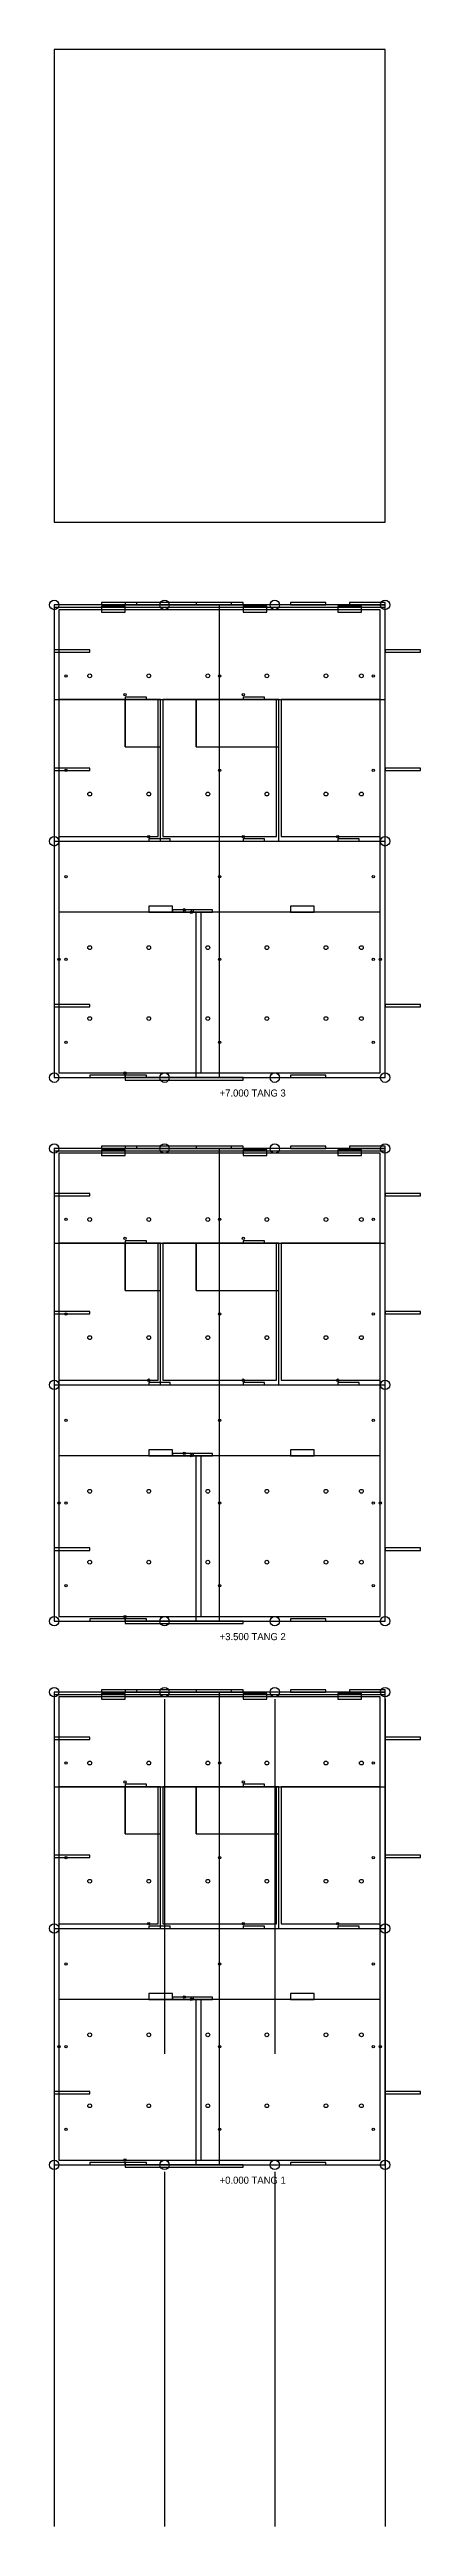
# Model space of a CAD drawing. Header units: millimetres. Extents: x -200 to 15500, y -15300 to 89500.
import ezdxf

# ---------------------------------------------------------------- set-up
doc = ezdxf.new("R2010")
doc.units = ezdxf.units.MM
for name, color, linetype in [('CONG-TAC', 17, 'Continuous'), ('COT-300X400', 3, 'Continuous'), ('CUA-DI', 6, 'Continuous'), ('CUA-SO', 7, 'Continuous'), ('DA-CARRARA', 11, 'Continuous'), ('DAM-220X400', 4, 'Continuous'), ('DEN-LED-TRAN', 15, 'Continuous'), ('DIEU-HOA', 18, 'Continuous'), ('GACH-LAT-SAN', 9, 'Continuous'), ('GACH-OP-WC', 10, 'Continuous'), ('KINH', 8, 'Continuous'), ('LAN-CAN', 19, 'Continuous'), ('MAI-NGOI', 21, 'Continuous'), ('MONG-COC', 20, 'Continuous'), ('OCAM-220', 16, 'Continuous'), ('SAN-BTCT-150', 5, 'Continuous'), ('SAN-GO-TEAK', 12, 'Continuous'), ('SON-TUONG', 13, 'Continuous'), ('TEXT', 251, 'Continuous'), ('TRAN-THACH-CAO', 14, 'Continuous'), ('TUONG-100', 2, 'Continuous'), ('TUONG-220', 1, 'Continuous')]:
    doc.layers.add(name, color=color, linetype=linetype)

msp = doc.modelspace()

# ---------------------------------------------------------------- linework, layer by layer
at = {"layer": 'CONG-TAC'}
for centre in [(3000, 62200), (8000, 62200), (4000, 56200), (8000, 56200), (12000, 56200), (5500, 53100), (5800, 53000), (200, 51000), (13800, 51000), (3000, 46200), (3000, 39200), (8000, 39200), (4000, 33200), (8000, 33200), (12000, 33200), (5500, 30100), (5800, 30000), (200, 28000), (13800, 28000), (3000, 23200), (3000, 16200), (8000, 16200), (4000, 10200), (8000, 10200), (12000, 10200), (5500, 7100), (5800, 7000), (200, 5000), (13800, 5000), (3000, 200)]:
    msp.add_circle(centre, 50, dxfattribs=at)
at = {"layer": 'COT-300X400'}
for centre in [(0, 66000), (4667, 66000), (9333, 66000), (14000, 66000), (0, 56000), (14000, 56000), (0, 46000), (4667, 46000), (9333, 46000), (14000, 46000), (0, 43000), (4667, 43000), (9333, 43000), (14000, 43000), (0, 33000), (14000, 33000), (0, 23000), (4667, 23000), (9333, 23000), (14000, 23000), (0, 20000), (4667, 20000), (9333, 20000), (14000, 20000), (0, 10000), (14000, 10000), (0, 0), (4667, 0), (9333, 0), (14000, 0)]:
    msp.add_circle(centre, 200, dxfattribs=at)
at = {"layer": 'CUA-DI'}
for points in [[(3000, 62000), (3900, 62000), (3900, 62100), (3000, 62100), (3000, 62000)], [(8000, 62000), (8900, 62000), (8900, 62100), (8000, 62100), (8000, 62000)], [(4000, 56000), (4900, 56000), (4900, 56100), (4000, 56100), (4000, 56000)], [(8000, 56000), (8900, 56000), (8900, 56100), (8000, 56100), (8000, 56000)], [(12000, 56000), (12900, 56000), (12900, 56100), (12000, 56100), (12000, 56000)], [(5000, 53000), (5900, 53000), (5900, 53100), (5000, 53100), (5000, 53000)], [(5800, 53000), (6700, 53000), (6700, 53100), (5800, 53100), (5800, 53000)], [(3000, 46000), (3900, 46000), (3900, 46100), (3000, 46100), (3000, 46000)], [(3000, 39000), (3900, 39000), (3900, 39100), (3000, 39100), (3000, 39000)], [(8000, 39000), (8900, 39000), (8900, 39100), (8000, 39100), (8000, 39000)], [(4000, 33000), (4900, 33000), (4900, 33100), (4000, 33100), (4000, 33000)], [(8000, 33000), (8900, 33000), (8900, 33100), (8000, 33100), (8000, 33000)], [(12000, 33000), (12900, 33000), (12900, 33100), (12000, 33100), (12000, 33000)], [(5000, 30000), (5900, 30000), (5900, 30100), (5000, 30100), (5000, 30000)], [(5800, 30000), (6700, 30000), (6700, 30100), (5800, 30100), (5800, 30000)], [(3000, 23000), (3900, 23000), (3900, 23100), (3000, 23100), (3000, 23000)], [(3000, 16000), (3900, 16000), (3900, 16100), (3000, 16100), (3000, 16000)], [(8000, 16000), (8900, 16000), (8900, 16100), (8000, 16100), (8000, 16000)], [(4000, 10000), (4900, 10000), (4900, 10100), (4000, 10100), (4000, 10000)], [(8000, 10000), (8900, 10000), (8900, 10100), (8000, 10100), (8000, 10000)], [(12000, 10000), (12900, 10000), (12900, 10100), (12000, 10100), (12000, 10000)], [(5000, 7000), (5900, 7000), (5900, 7100), (5000, 7100), (5000, 7000)], [(5800, 7000), (6700, 7000), (6700, 7100), (5800, 7100), (5800, 7000)], [(3000, 0), (3900, 0), (3900, 100), (3000, 100), (3000, 0)]]:
    msp.add_lwpolyline(points, close=True, dxfattribs=at)
at = {"layer": 'CUA-SO'}
for points in [[(2000, 66000), (3500, 66000), (3500, 66100), (2000, 66100), (2000, 66000)], [(6000, 66000), (7500, 66000), (7500, 66100), (6000, 66100), (6000, 66000)], [(10000, 66000), (11500, 66000), (11500, 66100), (10000, 66100), (10000, 66000)], [(12500, 66000), (14000, 66000), (14000, 66100), (12500, 66100), (12500, 66000)], [(0, 64000), (1500, 64000), (1500, 64100), (0, 64100), (0, 64000)], [(14000, 64000), (15500, 64000), (15500, 64100), (14000, 64100), (14000, 64000)], [(0, 59000), (1500, 59000), (1500, 59100), (0, 59100), (0, 59000)], [(14000, 59000), (15500, 59000), (15500, 59100), (14000, 59100), (14000, 59000)], [(0, 49000), (1500, 49000), (1500, 49100), (0, 49100), (0, 49000)], [(14000, 49000), (15500, 49000), (15500, 49100), (14000, 49100), (14000, 49000)], [(1500, 46000), (3000, 46000), (3000, 46100), (1500, 46100), (1500, 46000)], [(10000, 46000), (11500, 46000), (11500, 46100), (10000, 46100), (10000, 46000)], [(2000, 43000), (3500, 43000), (3500, 43100), (2000, 43100), (2000, 43000)], [(6000, 43000), (7500, 43000), (7500, 43100), (6000, 43100), (6000, 43000)], [(10000, 43000), (11500, 43000), (11500, 43100), (10000, 43100), (10000, 43000)], [(12500, 43000), (14000, 43000), (14000, 43100), (12500, 43100), (12500, 43000)], [(0, 41000), (1500, 41000), (1500, 41100), (0, 41100), (0, 41000)], [(14000, 41000), (15500, 41000), (15500, 41100), (14000, 41100), (14000, 41000)], [(0, 36000), (1500, 36000), (1500, 36100), (0, 36100), (0, 36000)], [(14000, 36000), (15500, 36000), (15500, 36100), (14000, 36100), (14000, 36000)], [(0, 26000), (1500, 26000), (1500, 26100), (0, 26100), (0, 26000)], [(14000, 26000), (15500, 26000), (15500, 26100), (14000, 26100), (14000, 26000)], [(1500, 23000), (3000, 23000), (3000, 23100), (1500, 23100), (1500, 23000)], [(10000, 23000), (11500, 23000), (11500, 23100), (10000, 23100), (10000, 23000)], [(2000, 20000), (3500, 20000), (3500, 20100), (2000, 20100), (2000, 20000)], [(6000, 20000), (7500, 20000), (7500, 20100), (6000, 20100), (6000, 20000)], [(10000, 20000), (11500, 20000), (11500, 20100), (10000, 20100), (10000, 20000)], [(12500, 20000), (14000, 20000), (14000, 20100), (12500, 20100), (12500, 20000)], [(0, 18000), (1500, 18000), (1500, 18100), (0, 18100), (0, 18000)], [(14000, 18000), (15500, 18000), (15500, 18100), (14000, 18100), (14000, 18000)], [(0, 13000), (1500, 13000), (1500, 13100), (0, 13100), (0, 13000)], [(14000, 13000), (15500, 13000), (15500, 13100), (14000, 13100), (14000, 13000)], [(0, 3000), (1500, 3000), (1500, 3100), (0, 3100), (0, 3000)], [(14000, 3000), (15500, 3000), (15500, 3100), (14000, 3100), (14000, 3000)], [(1500, 0), (3000, 0), (3000, 100), (1500, 100), (1500, 0)], [(10000, 0), (11500, 0), (11500, 100), (10000, 100), (10000, 0)]]:
    msp.add_lwpolyline(points, close=True, dxfattribs=at)
at = {"layer": 'DA-CARRARA'}
for points in [[(200, 46200), (13800, 46200), (13800, 53000), (200, 53000), (200, 46200)], [(200, 23200), (13800, 23200), (13800, 30000), (200, 30000), (200, 23200)], [(200, 200), (13800, 200), (13800, 7000), (200, 7000), (200, 200)]]:
    msp.add_lwpolyline(points, close=True, dxfattribs=at)
at = {"layer": 'DAM-220X400'}
for p, q in [((7000, 46000), (7000, 66000)), ((0, 56000), (14000, 56000)), ((7000, 23000), (7000, 43000)), ((0, 33000), (14000, 33000)), ((7000, 0), (7000, 20000)), ((0, 10000), (14000, 10000))]:
    msp.add_line(p, q, dxfattribs=at)
for points in [[(0, 46000), (14000, 46000), (14000, 66000), (0, 66000), (0, 46000)], [(0, 23000), (14000, 23000), (14000, 43000), (0, 43000), (0, 23000)], [(0, 0), (14000, 0), (14000, 20000), (0, 20000), (0, 0)]]:
    msp.add_lwpolyline(points, close=True, dxfattribs=at)
at = {"layer": 'DEN-LED-TRAN'}
for centre in [(1500, 63000), (4000, 63000), (6500, 63000), (9000, 63000), (11500, 63000), (13000, 63000), (1500, 58000), (4000, 58000), (6500, 58000), (9000, 58000), (11500, 58000), (13000, 58000), (1500, 51500), (4000, 51500), (6500, 51500), (9000, 51500), (11500, 51500), (13000, 51500), (1500, 48500), (4000, 48500), (6500, 48500), (9000, 48500), (11500, 48500), (13000, 48500), (1500, 40000), (4000, 40000), (6500, 40000), (9000, 40000), (11500, 40000), (13000, 40000), (1500, 35000), (4000, 35000), (6500, 35000), (9000, 35000), (11500, 35000), (13000, 35000), (1500, 28500), (4000, 28500), (6500, 28500), (9000, 28500), (11500, 28500), (13000, 28500), (1500, 25500), (4000, 25500), (6500, 25500), (9000, 25500), (11500, 25500), (13000, 25500), (1500, 17000), (4000, 17000), (6500, 17000), (9000, 17000), (11500, 17000), (13000, 17000), (1500, 12000), (4000, 12000), (6500, 12000), (9000, 12000), (11500, 12000), (13000, 12000), (1500, 5500), (4000, 5500), (6500, 5500), (9000, 5500), (11500, 5500), (13000, 5500), (1500, 2500), (4000, 2500), (6500, 2500), (9000, 2500), (11500, 2500), (13000, 2500)]:
    msp.add_circle(centre, 80, dxfattribs=at)
at = {"layer": 'DIEU-HOA'}
for points in [[(2000, 65700), (3000, 65700), (3000, 65950), (2000, 65950), (2000, 65700)], [(8000, 65700), (9000, 65700), (9000, 65950), (8000, 65950), (8000, 65700)], [(12000, 65700), (13000, 65700), (13000, 65950), (12000, 65950), (12000, 65700)], [(4000, 53000), (5000, 53000), (5000, 53250), (4000, 53250), (4000, 53000)], [(10000, 53000), (11000, 53000), (11000, 53250), (10000, 53250), (10000, 53000)], [(2000, 42700), (3000, 42700), (3000, 42950), (2000, 42950), (2000, 42700)], [(8000, 42700), (9000, 42700), (9000, 42950), (8000, 42950), (8000, 42700)], [(12000, 42700), (13000, 42700), (13000, 42950), (12000, 42950), (12000, 42700)], [(4000, 30000), (5000, 30000), (5000, 30250), (4000, 30250), (4000, 30000)], [(10000, 30000), (11000, 30000), (11000, 30250), (10000, 30250), (10000, 30000)], [(2000, 19700), (3000, 19700), (3000, 19950), (2000, 19950), (2000, 19700)], [(8000, 19700), (9000, 19700), (9000, 19950), (8000, 19950), (8000, 19700)], [(12000, 19700), (13000, 19700), (13000, 19950), (12000, 19950), (12000, 19700)], [(4000, 7000), (5000, 7000), (5000, 7250), (4000, 7250), (4000, 7000)], [(10000, 7000), (11000, 7000), (11000, 7250), (10000, 7250), (10000, 7000)]]:
    msp.add_lwpolyline(points, close=True, dxfattribs=at)
at = {"layer": 'GACH-LAT-SAN'}
for points in [[(6200, 46200), (13800, 46200), (13800, 53000), (6200, 53000), (6200, 46200)], [(6200, 23200), (13800, 23200), (13800, 30000), (6200, 30000), (6200, 23200)], [(6200, 200), (13800, 200), (13800, 7000), (6200, 7000), (6200, 200)]]:
    msp.add_lwpolyline(points, close=True, dxfattribs=at)
at = {"layer": 'GACH-OP-WC'}
for points in [[(3000, 60000), (4500, 60000), (4500, 62000), (3000, 62000), (3000, 60000)], [(6000, 60000), (9500, 60000), (9500, 62000), (6000, 62000), (6000, 60000)], [(3000, 37000), (4500, 37000), (4500, 39000), (3000, 39000), (3000, 37000)], [(6000, 37000), (9500, 37000), (9500, 39000), (6000, 39000), (6000, 37000)], [(3000, 14000), (4500, 14000), (4500, 16000), (3000, 16000), (3000, 14000)], [(6000, 14000), (9500, 14000), (9500, 16000), (6000, 16000), (6000, 14000)]]:
    msp.add_lwpolyline(points, close=True, dxfattribs=at)
at = {"layer": 'KINH'}
for points in [[(3000, 66000), (8000, 66000), (8000, 66100), (3000, 66100), (3000, 66000)], [(3000, 45900), (8000, 45900), (8000, 46000), (3000, 46000), (3000, 45900)], [(3000, 43000), (8000, 43000), (8000, 43100), (3000, 43100), (3000, 43000)], [(3000, 22900), (8000, 22900), (8000, 23000), (3000, 23000), (3000, 22900)], [(3000, 20000), (8000, 20000), (8000, 20100), (3000, 20100), (3000, 20000)], [(3000, -100), (8000, -100), (8000, 0), (3000, 0), (3000, -100)]]:
    msp.add_lwpolyline(points, close=True, dxfattribs=at)
at = {"layer": 'LAN-CAN'}
for p, q in [((0, 65900), (14000, 65900)), ((0, 42900), (14000, 42900)), ((0, 19900), (14000, 19900))]:
    msp.add_line(p, q, dxfattribs=at)
at = {"layer": 'MAI-NGOI'}
msp.add_lwpolyline([(0, 69500), (14000, 69500), (14000, 89500), (0, 89500), (0, 69500)], close=True, dxfattribs=at)
at = {"layer": 'MONG-COC'}
for p, q in [((0, 19700), (0, 4700)), ((4667, 19700), (4667, 4700)), ((9333, 19700), (9333, 4700)), ((14000, 19700), (14000, 4700)), ((0, 9700), (0, -5300)), ((14000, 9700), (14000, -5300)), ((0, -300), (0, -15300)), ((4667, -300), (4667, -15300)), ((9333, -300), (9333, -15300)), ((14000, -300), (14000, -15300))]:
    msp.add_line(p, q, dxfattribs=at)
at = {"layer": 'OCAM-220'}
for centre in [(500, 63000), (7000, 63000), (13500, 63000), (500, 59000), (7000, 59000), (13500, 59000), (500, 54500), (7000, 54500), (13500, 54500), (500, 51000), (7000, 51000), (13500, 51000), (500, 47500), (7000, 47500), (13500, 47500), (500, 40000), (7000, 40000), (13500, 40000), (500, 36000), (7000, 36000), (13500, 36000), (500, 31500), (7000, 31500), (13500, 31500), (500, 28000), (7000, 28000), (13500, 28000), (500, 24500), (7000, 24500), (13500, 24500), (500, 17000), (7000, 17000), (13500, 17000), (500, 13000), (7000, 13000), (13500, 13000), (500, 8500), (7000, 8500), (13500, 8500), (500, 5000), (7000, 5000), (13500, 5000), (500, 1500), (7000, 1500), (13500, 1500)]:
    msp.add_circle(centre, 50, dxfattribs=at)
at = {"layer": 'SAN-BTCT-150'}
for points in [[(0, 46000), (14000, 46000), (14000, 66000), (0, 66000), (0, 46000)], [(0, 23000), (14000, 23000), (14000, 43000), (0, 43000), (0, 23000)], [(0, 0), (14000, 0), (14000, 20000), (0, 20000), (0, 0)]]:
    msp.add_lwpolyline(points, close=True, dxfattribs=at)
at = {"layer": 'SAN-GO-TEAK'}
for points in [[(200, 56200), (4400, 56200), (4400, 62000), (200, 62000), (200, 56200)], [(4600, 56200), (9400, 56200), (9400, 62000), (4600, 62000), (4600, 56200)], [(9600, 56200), (13800, 56200), (13800, 62000), (9600, 62000), (9600, 56200)], [(200, 33200), (4400, 33200), (4400, 39000), (200, 39000), (200, 33200)], [(4600, 33200), (9400, 33200), (9400, 39000), (4600, 39000), (4600, 33200)], [(9600, 33200), (13800, 33200), (13800, 39000), (9600, 39000), (9600, 33200)], [(200, 10200), (4400, 10200), (4400, 16000), (200, 16000), (200, 10200)], [(4600, 10200), (9400, 10200), (9400, 16000), (4600, 16000), (4600, 10200)], [(9600, 10200), (13800, 10200), (13800, 16000), (9600, 16000), (9600, 10200)]]:
    msp.add_lwpolyline(points, close=True, dxfattribs=at)
at = {"layer": 'SON-TUONG'}
for points in [[(0, 46000), (14000, 46000), (14000, 66000), (0, 66000), (0, 46000)], [(0, 23000), (14000, 23000), (14000, 43000), (0, 43000), (0, 23000)], [(0, 0), (14000, 0), (14000, 20000), (0, 20000), (0, 0)]]:
    msp.add_lwpolyline(points, close=True, dxfattribs=at)
at = {"layer": 'TRAN-THACH-CAO'}
for points in [[(200, 46200), (13800, 46200), (13800, 65800), (200, 65800), (200, 46200)], [(200, 23200), (13800, 23200), (13800, 42800), (200, 42800), (200, 23200)], [(200, 200), (13800, 200), (13800, 19800), (200, 19800), (200, 200)]]:
    msp.add_lwpolyline(points, close=True, dxfattribs=at)
at = {"layer": 'TUONG-100'}
for p, q in [((0, 62000), (14000, 62000)), ((3000, 60000), (3000, 62000)), ((4500, 56000), (4500, 62000)), ((6000, 60000), (6000, 62000)), ((9500, 56000), (9500, 62000)), ((3000, 60000), (4500, 60000)), ((6000, 60000), (9500, 60000)), ((0, 56000), (14000, 56000)), ((6000, 46000), (6000, 53000)), ((0, 39000), (14000, 39000)), ((3000, 37000), (3000, 39000)), ((4500, 33000), (4500, 39000)), ((6000, 37000), (6000, 39000)), ((9500, 33000), (9500, 39000)), ((3000, 37000), (4500, 37000)), ((6000, 37000), (9500, 37000)), ((0, 33000), (14000, 33000)), ((6000, 23000), (6000, 30000)), ((0, 16000), (14000, 16000)), ((3000, 14000), (3000, 16000)), ((4500, 10000), (4500, 16000)), ((6000, 14000), (6000, 16000)), ((9500, 10000), (9500, 16000)), ((3000, 14000), (4500, 14000)), ((6000, 14000), (9500, 14000)), ((0, 10000), (14000, 10000)), ((6000, 0), (6000, 7000))]:
    msp.add_line(p, q, dxfattribs=at)
at = {"layer": 'TUONG-220'}
for points in [[(0, 46000), (14000, 46000), (14000, 66000), (0, 66000), (0, 46000)], [(0, 23000), (14000, 23000), (14000, 43000), (0, 43000), (0, 23000)], [(0, 0), (14000, 0), (14000, 20000), (0, 20000), (0, 0)]]:
    msp.add_lwpolyline(points, close=True, dxfattribs=at)

# ---------------------------------------------------------------- texts
at = {"layer": 'TEXT'}
for s, p in [('+7.000 TANG 3', (7000, 45200)), ('+3.500 TANG 2', (7000, 22200)), ('+0.000 TANG 1', (7000, -800))]:
    msp.add_text(s, height=300, dxfattribs=at).set_placement(p)

doc.saveas('drawing.dxf')
